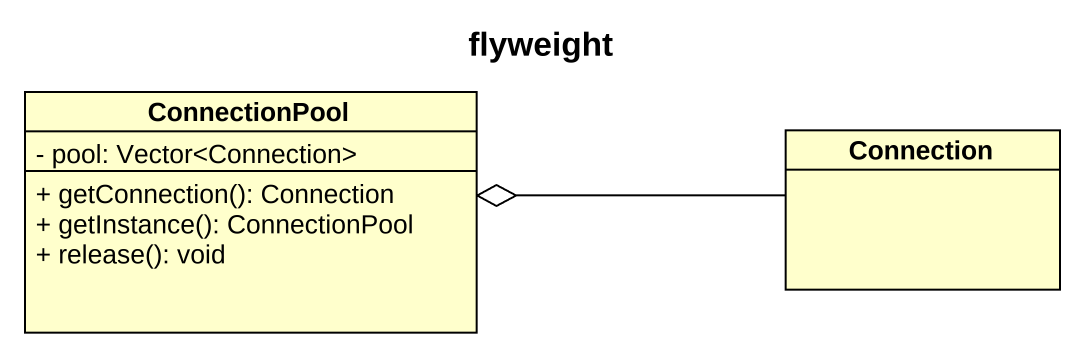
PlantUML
@startuml
title flyweight
hide circle
hide empty members
skinparam classAttributeIconSize 0
class ConnectionPool {
  - pool: Vector<Connection>
  + getConnection(): Connection
  + getInstance(): ConnectionPool
  + release(): void
}
class Connection
Connection -left-o ConnectionPool
@enduml
